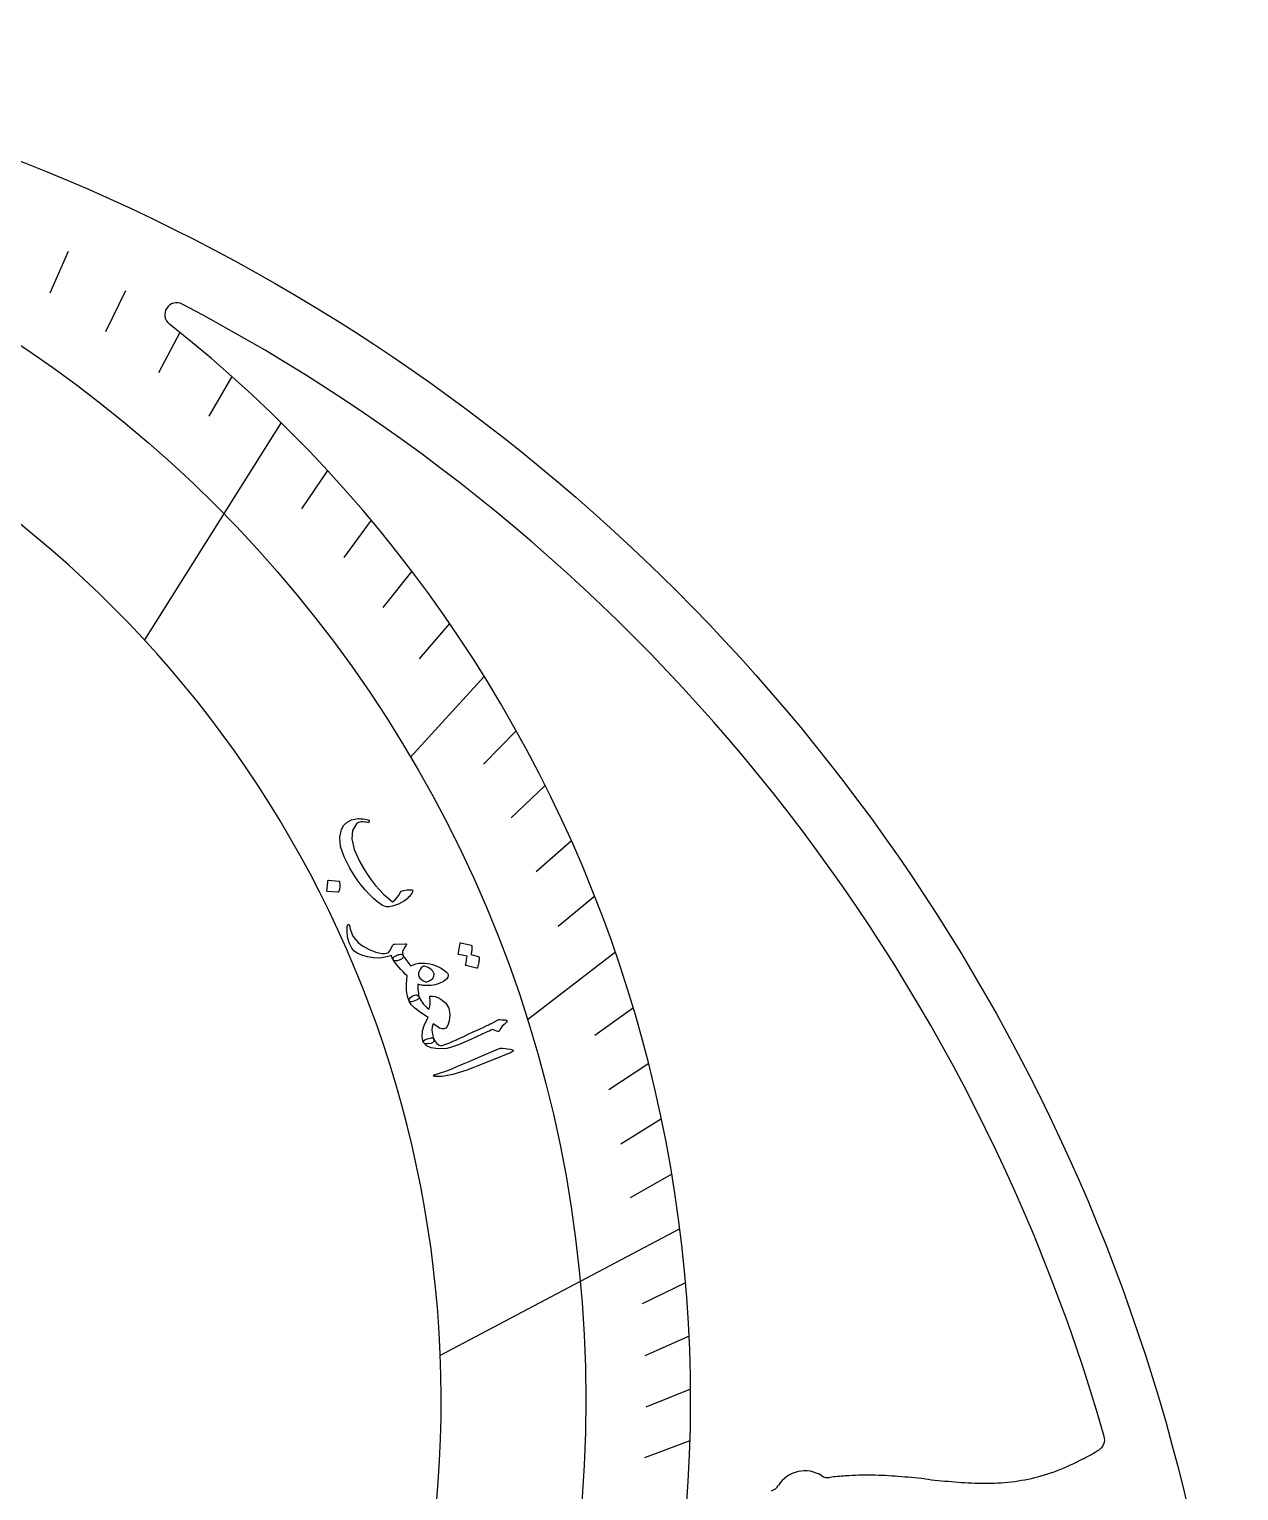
# Model space of a CAD drawing. Header units: millimetres. Extents: x -40.3 to 40.3, y -40.3 to 40.3.
# Drawn here: x 14.9 to 40.32, y 9.61 to 40.32 of the extents above; entities that cross this region are included whole.
import ezdxf

# ---------------------------------------------------------------- set-up
doc = ezdxf.new("R2010")
doc.units = ezdxf.units.MM
for name, color, linetype in [('CUT_INNER', 6, 'Continuous'), ('CUT_OUTER', 1, 'Continuous'), ('ENGRAVE', 7, 'Continuous'), ('ENGRAVE_FINE', 8, 'Continuous'), ('TEXT', 5, 'Continuous')]:
    doc.layers.add(name, color=color, linetype=linetype)

msp = doc.modelspace()

# ---------------------------------------------------------------- linework, layer by layer
at = {"layer": 'CUT_INNER'}
msp.add_lwpolyline([(31.56, 9.928), (31.56, 9.928)], dxfattribs=at)
for centre, radius, start, end in [((0, 11.523), 23.56, 354.6887, 200.6515), ((18, 34.327), 0.25, 62.4023, 231.8555), ((0.002, 0.001), 39.008, 16.0047, 62.3303), ((0, 11.523), 28.802, 270.0987, 51.7132), ((37.257, 10.688), 0.25, 301.74, 15.9961), ((34.997, 14.302), 4.514, 297.2247, 302.0065), ((34.764, 14.628), 4.91, 290.8409, 297.8966), ((31.202, 9.376), 0.657, 56.9634, 147.7259), ((31.692, 10.138), 0.248, 237.874, 278.2159), ((32.271, 6.211), 3.721, 93.284, 98.3887), ((32.512, 3.487), 6.455, 89.1023, 94.0373), ((32.466, 1.108), 8.834, 85.4384, 89.0477), ((31.524, -10.534), 20.514, 83.8444, 85.4022), ((37.293, 42.824), 33.155, 263.8207, 264.7933), ((35.071, 13.832), 4.057, 274.6874, 290.7951), ((30.429, 9.852), 0.25, 287.5329, 330.0689), ((35.075, 18.478), 8.708, 264.7923, 268.482), ((34.978, 14.965), 5.194, 268.5151, 274.6797)]:
    msp.add_arc(centre, radius, start, end, dxfattribs=at)
at = {"layer": 'CUT_OUTER'}
msp.add_circle((0, 0), 40.325, dxfattribs=at)
at = {"layer": 'ENGRAVE'}
for points in [[(20.195, 32.058), (17.32, 27.494)], [(24.465, 26.721), (22.916, 25.029)], [(27.221, 20.933), (25.372, 19.512)], [(28.576, 15.121), (23.541, 12.456)]]:
    msp.add_lwpolyline(points, dxfattribs=at)
msp.add_circle((0, 11.523), 26.6, dxfattribs=at)
at = {"layer": 'ENGRAVE_FINE'}
for points in [[(15.719, 35.657), (15.333, 34.782)], [(16.921, 34.831), (16.502, 33.968)], [(18.069, 33.952), (17.617, 33.104)], [(19.161, 33.027), (18.677, 32.193)], [(21.171, 31.051), (20.625, 30.25)], [(22.086, 30.009), (21.51, 29.226)], [(22.941, 28.938), (22.335, 28.174)], [(23.734, 27.841), (23.099, 27.096)], [(25.136, 25.585), (24.446, 24.883)], [(25.746, 24.434), (25.03, 23.754)], [(26.296, 23.273), (25.554, 22.616)], [(26.788, 22.105), (26.021, 21.473)], [(27.599, 19.761), (26.786, 19.179)], [(27.921, 18.591), (27.086, 18.036)], [(28.19, 17.427), (27.335, 16.898)], [(28.408, 16.269), (27.533, 15.768)], [(28.697, 13.984), (27.785, 13.54)], [(28.771, 12.861), (27.843, 12.446)], [(28.801, 11.752), (27.858, 11.367)], [(28.789, 10.66), (27.832, 10.306)]]:
    msp.add_lwpolyline(points, dxfattribs=at)
at = {"layer": 'TEXT'}
for points in [[(22.956, 22.197), (22.944, 22.172), (22.929, 22.148), (22.911, 22.124), (22.891, 22.1), (22.869, 22.077), (22.844, 22.055), (22.817, 22.033), (22.787, 22.011), (22.726, 21.973), (22.662, 21.941), (22.596, 21.916), (22.527, 21.897), (22.463, 21.887), (22.407, 21.887), (22.361, 21.895), (22.323, 21.914), (22.229, 21.984), (22.138, 22.062), (22.049, 22.148), (21.962, 22.241), (21.878, 22.342), (21.797, 22.451), (21.718, 22.569), (21.642, 22.694), (21.517, 22.938), (21.445, 23.154), (21.427, 23.345), (21.462, 23.51), (21.512, 23.599), (21.582, 23.666), (21.672, 23.711), (21.781, 23.735), (21.806, 23.737), (21.833, 23.737), (21.861, 23.736), (21.891, 23.733), (21.922, 23.73), (21.953, 23.725), (21.987, 23.718), (22.021, 23.71), (22.031, 23.707), (22.039, 23.702), (22.045, 23.696), (22.048, 23.687), (22.049, 23.681), (22.048, 23.675), (22.045, 23.668), (22.039, 23.662), (22.033, 23.657), (22.027, 23.654), (22.019, 23.654), (22.011, 23.655), (21.978, 23.662), (21.945, 23.666), (21.912, 23.668), (21.88, 23.667), (21.851, 23.663), (21.825, 23.655), (21.802, 23.643), (21.783, 23.628), (21.695, 23.489), (21.678, 23.311), (21.73, 23.092), (21.85, 22.832), (21.927, 22.695), (22.006, 22.567), (22.088, 22.449), (22.172, 22.34), (22.26, 22.239), (22.35, 22.148), (22.443, 22.066), (22.539, 21.992), (22.582, 22.024), (22.625, 22.07), (22.666, 22.131), (22.708, 22.206), (22.713, 22.21), (22.724, 22.215), (22.742, 22.221), (22.765, 22.227), (22.768, 22.227), (22.77, 22.227), (22.772, 22.228), (22.773, 22.228), (22.806, 22.234), (22.844, 22.239), (22.887, 22.241), (22.935, 22.241), (22.951, 22.239), (22.959, 22.231), (22.961, 22.217), (22.956, 22.197)], [(21.41, 22.422), (21.414, 22.421), (21.418, 22.418), (21.421, 22.413), (21.424, 22.407), (21.427, 22.355), (21.426, 22.304), (21.419, 22.254), (21.407, 22.204), (21.404, 22.198), (21.4, 22.194), (21.395, 22.193), (21.39, 22.193), (21.166, 22.208), (21.16, 22.21), (21.157, 22.214), (21.156, 22.221), (21.157, 22.231), (21.159, 22.239), (21.161, 22.252), (21.163, 22.27), (21.166, 22.293), (21.169, 22.32), (21.172, 22.352), (21.176, 22.39), (21.18, 22.433), (21.181, 22.439), (21.183, 22.443), (21.186, 22.445), (21.191, 22.444)], [(22.583, 21.099), (22.8, 21.106), (22.819, 21.104), (22.829, 21.099), (22.832, 21.092), (22.827, 21.081), (22.803, 21.048), (22.782, 21.018), (22.767, 20.989), (22.755, 20.964), (22.749, 20.939), (22.747, 20.913), (22.751, 20.888), (22.759, 20.862), (22.762, 20.835), (22.75, 20.81), (22.722, 20.786), (22.678, 20.764), (22.631, 20.749), (22.594, 20.746), (22.566, 20.755), (22.548, 20.776), (22.539, 20.794), (22.531, 20.812), (22.523, 20.832), (22.516, 20.851), (22.514, 20.854), (22.51, 20.856), (22.505, 20.857), (22.497, 20.857), (22.382, 20.823), (22.262, 20.808), (22.137, 20.812), (22.009, 20.834), (21.891, 20.869), (21.797, 20.91), (21.727, 20.958), (21.681, 21.013), (21.65, 21.07), (21.626, 21.124), (21.608, 21.175), (21.596, 21.224), (21.593, 21.248), (21.59, 21.275), (21.587, 21.303), (21.585, 21.334), (21.584, 21.367), (21.584, 21.402), (21.584, 21.438), (21.586, 21.477), (21.587, 21.487), (21.588, 21.495), (21.591, 21.501), (21.596, 21.506), (21.602, 21.51), (21.608, 21.513), (21.614, 21.513), (21.619, 21.511), (21.623, 21.507), (21.627, 21.503), (21.63, 21.497), (21.631, 21.49), (21.648, 21.413), (21.671, 21.345), (21.698, 21.284), (21.732, 21.231), (21.772, 21.182), (21.817, 21.136), (21.867, 21.094), (21.921, 21.055), (21.981, 21.02), (22.044, 20.987), (22.113, 20.957), (22.186, 20.93), (22.25, 20.914), (22.309, 20.904), (22.366, 20.902), (22.419, 20.908), (22.45, 20.925), (22.48, 20.958), (22.509, 21.006), (22.538, 21.069), (22.545, 21.081), (22.555, 21.089), (22.567, 21.096), (22.583, 21.099)], [(23.704, 20.462), (23.705, 20.458), (23.706, 20.455), (23.707, 20.452), (23.708, 20.449), (23.708, 20.447), (23.708, 20.444), (23.708, 20.441), (23.708, 20.438), (23.696, 20.404), (23.675, 20.372), (23.645, 20.342), (23.605, 20.314), (23.519, 20.272), (23.432, 20.244), (23.342, 20.229), (23.25, 20.228), (23.228, 20.23), (23.205, 20.232), (23.183, 20.234), (23.16, 20.238), (23.137, 20.241), (23.113, 20.246), (23.09, 20.251), (23.066, 20.256), (23.067, 20.215), (23.069, 20.177), (23.072, 20.139), (23.076, 20.104), (23.08, 20.07), (23.086, 20.038), (23.093, 20.008), (23.101, 19.979), (23.102, 19.968), (23.093, 19.955), (23.077, 19.942), (23.052, 19.929), (22.987, 19.902), (22.938, 19.888), (22.905, 19.888), (22.887, 19.901), (22.851, 20.001), (22.831, 20.123), (22.829, 20.267), (22.843, 20.434), (22.802, 20.472), (22.759, 20.516), (22.713, 20.565), (22.666, 20.619), (22.62, 20.674), (22.585, 20.719), (22.56, 20.753), (22.547, 20.778), (22.545, 20.792), (22.55, 20.807), (22.562, 20.823), (22.581, 20.84), (22.593, 20.849), (22.605, 20.856), (22.617, 20.862), (22.63, 20.868), (22.644, 20.872), (22.657, 20.876), (22.671, 20.88), (22.684, 20.883), (22.711, 20.886), (22.732, 20.884), (22.748, 20.877), (22.758, 20.864), (22.778, 20.834), (22.797, 20.804), (22.817, 20.775), (22.837, 20.747), (22.857, 20.721), (22.877, 20.694), (22.898, 20.668), (22.919, 20.642), (22.97, 20.668), (23.026, 20.686), (23.088, 20.698), (23.154, 20.703), (23.21, 20.701), (23.266, 20.695), (23.321, 20.685), (23.377, 20.671), (23.432, 20.652), (23.487, 20.629), (23.543, 20.601), (23.599, 20.568), (23.638, 20.541), (23.668, 20.514), (23.69, 20.488), (23.704, 20.462)], [(24.342, 20.839), (24.346, 20.837), (24.35, 20.833), (24.353, 20.828), (24.355, 20.821), (24.355, 20.793), (24.355, 20.766), (24.353, 20.739), (24.35, 20.712), (24.345, 20.686), (24.34, 20.66), (24.333, 20.634), (24.324, 20.608), (24.321, 20.602), (24.316, 20.598), (24.31, 20.597), (24.304, 20.597), (24.079, 20.648), (24.075, 20.65), (24.073, 20.655), (24.073, 20.662), (24.075, 20.672), (24.077, 20.679), (24.08, 20.69), (24.083, 20.705), (24.086, 20.724), (24.09, 20.747), (24.094, 20.775), (24.099, 20.807), (24.104, 20.844), (23.928, 20.883), (23.922, 20.885), (23.919, 20.89), (23.919, 20.898), (23.921, 20.908), (23.923, 20.917), (23.926, 20.93), (23.93, 20.949), (23.934, 20.972), (23.939, 21.001), (23.945, 21.035), (23.951, 21.075), (23.957, 21.12), (23.959, 21.125), (23.962, 21.129), (23.966, 21.13), (23.97, 21.128), (24.19, 21.076), (24.194, 21.075), (24.198, 21.071), (24.201, 21.066), (24.203, 21.058), (24.204, 21.035), (24.205, 21.012), (24.204, 20.989), (24.202, 20.967), (24.198, 20.945), (24.194, 20.923), (24.189, 20.901), (24.183, 20.88)], [(23.412, 20.475), (23.387, 20.529), (23.345, 20.574), (23.287, 20.61), (23.211, 20.635), (23.189, 20.636), (23.166, 20.625), (23.142, 20.602), (23.117, 20.568), (23.097, 20.528), (23.086, 20.49), (23.085, 20.454), (23.093, 20.42), (23.112, 20.387), (23.144, 20.356), (23.188, 20.327), (23.245, 20.299), (23.323, 20.333), (23.377, 20.373), (23.407, 20.42), (23.412, 20.475)], [(23.401, 19.11), (23.407, 19.074), (23.399, 19.045), (23.377, 19.024), (23.34, 19.012), (23.279, 19.005), (23.233, 19.007), (23.201, 19.019), (23.184, 19.04), (23.159, 19.152), (23.167, 19.276), (23.209, 19.413), (23.285, 19.562), (23.128, 19.663), (23.009, 19.752), (22.929, 19.831), (22.887, 19.901), (22.884, 19.928), (22.893, 19.954), (22.916, 19.981), (22.951, 20.007), (23.002, 20.029), (23.044, 20.033), (23.077, 20.016), (23.101, 19.979), (23.118, 19.944), (23.137, 19.911), (23.158, 19.878), (23.182, 19.847), (23.207, 19.817), (23.236, 19.788), (23.267, 19.761), (23.3, 19.735), (23.319, 19.788), (23.328, 19.848), (23.328, 19.914), (23.318, 19.986), (23.318, 19.993), (23.322, 19.999), (23.329, 20.004), (23.34, 20.007), (23.38, 20.009), (23.43, 19.999), (23.487, 19.978), (23.554, 19.944), (23.655, 19.86), (23.718, 19.754), (23.742, 19.628), (23.727, 19.482), (23.708, 19.416), (23.684, 19.367), (23.655, 19.334), (23.622, 19.318), (23.579, 19.319), (23.527, 19.337), (23.465, 19.374), (23.392, 19.428), (23.371, 19.365), (23.366, 19.291), (23.376, 19.206), (23.401, 19.11)], [(24.79, 19.516), (24.834, 19.512), (24.87, 19.508), (24.896, 19.506), (24.913, 19.505), (24.924, 19.504), (24.933, 19.5), (24.939, 19.494), (24.943, 19.487), (24.944, 19.477), (24.942, 19.468), (24.937, 19.459), (24.928, 19.451), (24.883, 19.413), (24.844, 19.373), (24.811, 19.331), (24.785, 19.286), (24.777, 19.273), (24.764, 19.266), (24.748, 19.266), (24.729, 19.271), (24.637, 19.303), (24.604, 19.289), (24.572, 19.274), (24.541, 19.261), (24.511, 19.247), (24.481, 19.233), (24.451, 19.22), (24.423, 19.207), (24.394, 19.194), (24.134, 19.074), (23.927, 18.987), (23.777, 18.932), (23.681, 18.908), (23.497, 18.901), (23.352, 18.92), (23.248, 18.966), (23.184, 19.04), (23.183, 19.042), (23.183, 19.045), (23.182, 19.047), (23.181, 19.049), (23.19, 19.068), (23.218, 19.087), (23.265, 19.107), (23.332, 19.127), (23.357, 19.133), (23.377, 19.132), (23.392, 19.125), (23.401, 19.11), (23.433, 19.054), (23.471, 19.01), (23.516, 18.98), (23.568, 18.963), (23.618, 18.981), (23.675, 19.003), (23.738, 19.029), (23.807, 19.058), (23.882, 19.092), (23.963, 19.128), (24.051, 19.169), (24.144, 19.212), (24.235, 19.255), (24.318, 19.293), (24.39, 19.328), (24.454, 19.358), (24.508, 19.384), (24.553, 19.406), (24.589, 19.423), (24.616, 19.435), (24.745, 19.504), (24.759, 19.51), (24.77, 19.513), (24.781, 19.515), (24.79, 19.516)], [(25.008, 18.893), (25.061, 18.882), (25.082, 18.867), (25.073, 18.848), (25.034, 18.825), (24.453, 18.594), (24.097, 18.454), (23.806, 18.363), (23.582, 18.318), (23.424, 18.32), (23.41, 18.324), (23.401, 18.329), (23.399, 18.335), (23.402, 18.342), (23.407, 18.348), (23.416, 18.354), (23.427, 18.359), (23.44, 18.363), (23.546, 18.394), (23.656, 18.431), (23.771, 18.476), (23.892, 18.527), (23.924, 18.54), (24.009, 18.575), (24.147, 18.633), (24.339, 18.715), (24.763, 18.9), (24.786, 18.909), (24.808, 18.914), (24.829, 18.916), (24.849, 18.915)]]:
    msp.add_lwpolyline(points, close=True, dxfattribs=at)

doc.saveas('drawing.dxf')
